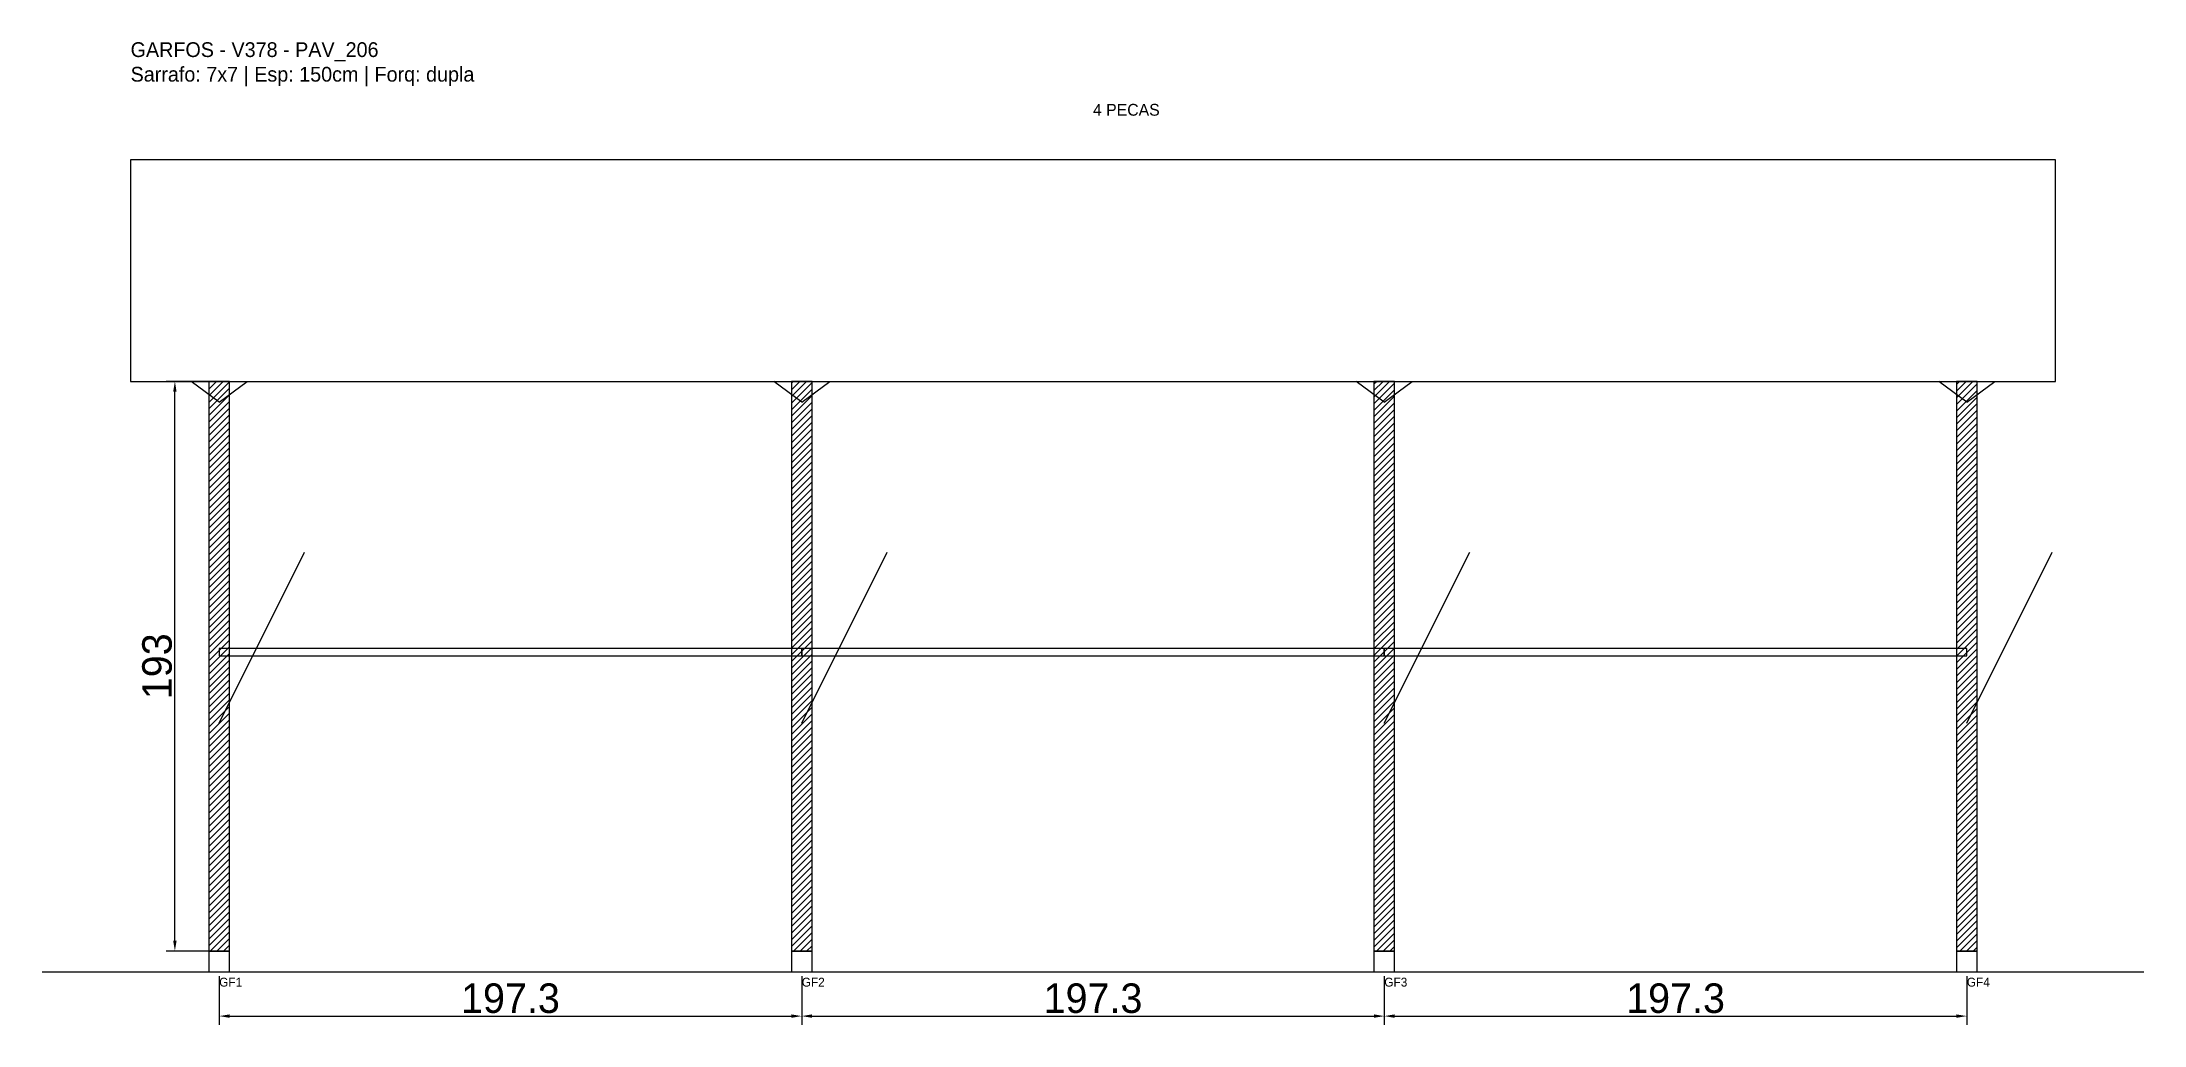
# Model space of a CAD drawing. Header units: metres. Extents: x -30 to 682, y -25 to 308.
import ezdxf

# ---------------------------------------------------------------- set-up
doc = ezdxf.new("R2010")
doc.units = ezdxf.units.M
for name, color, linetype in [('BARRA_ANCORAGEM', 1, 'Continuous'), ('COTA', 241, 'Continuous'), ('GARFOS OK', 3, 'Continuous'), ('NOME DA VIGA', 6, 'Continuous'), ('SARR_7x7', 40, 'Continuous'), ('TIRAS REESCORAMENTO', 252, 'Continuous'), ('VIGAS', 3, 'Continuous')]:
    doc.layers.add(name, color=color, linetype=linetype)
doc.dimstyles.new('EZ DXF', dxfattribs={"dimtxt": 10, "dimasz": 3.5, "dimexe": 3, "dimexo": 1.5, "dimgap": 1, "dimtad": 1, "dimdec": 1, "dimdsep": 46, "dimcen": 2.5, "dimazin": 3, "dimtfac": 1, "dimtmove": 0, "dimatfit": 3})

msp = doc.modelspace()

# ---------------------------------------------------------------- hatches: boundary and pattern name
at = {"layer": 'COTA'}
h = msp.add_hatch(dxfattribs=at)
h.set_pattern_fill('ANSI31', scale=0.5)
h.paths.add_polyline_path([(26.5, 0), (33.5, 0), (33.5, 193), (26.5, 193)])
h = msp.add_hatch(dxfattribs=at)
h.set_pattern_fill('ANSI31', scale=0.5)
h.paths.add_polyline_path([(223.831824, 0), (230.831824, 0), (230.831824, 193), (223.831824, 193)])
h = msp.add_hatch(dxfattribs=at)
h.set_pattern_fill('ANSI31', scale=0.5)
h.paths.add_polyline_path([(421.163648, 0), (428.163648, 0), (428.163648, 193), (421.163648, 193)])
h = msp.add_hatch(dxfattribs=at)
h.set_pattern_fill('ANSI31', scale=0.5)
h.paths.add_polyline_path([(618.495472, 0), (625.495472, 0), (625.495472, 193), (618.495472, 193)])

# ---------------------------------------------------------------- linework, layer by layer
at = {"layer": 'BARRA_ANCORAGEM'}
for p, q in [((30, 77.2), (58.95, 135.1)), ((227.331824, 77.2), (256.281824, 135.1)), ((424.663648, 77.2), (453.613648, 135.1)), ((621.995472, 77.2), (650.945472, 135.1))]:
    msp.add_line(p, q, dxfattribs=at)
at = {"layer": 'GARFOS OK'}
for p, q in [((30, 186), (20.5, 193)), ((20.5, 193), (39.5, 193)), ((30, 186), (39.5, 193)), ((227.331824, 186), (217.831824, 193)), ((217.831824, 193), (236.831824, 193)), ((227.331824, 186), (236.831824, 193)), ((424.663648, 186), (415.163648, 193)), ((415.163648, 193), (434.163648, 193)), ((424.663648, 186), (434.163648, 193)), ((621.995472, 186), (612.495472, 193)), ((612.495472, 193), (631.495472, 193)), ((621.995472, 186), (631.495472, 193))]:
    msp.add_line(p, q, dxfattribs=at)
at = {"layer": 'GARFOS OK', "linetype": 'CONTINUOUS'}
msp.add_line((-30, -7), (681.995472, -7), dxfattribs=at)
at = {"layer": 'GARFOS OK'}
for points in [[(26.5, 0), (33.5, 0), (33.5, 193), (26.5, 193), (26.5, 0)], [(223.831824, 0), (230.831824, 0), (230.831824, 193), (223.831824, 193), (223.831824, 0)], [(421.163648, 0), (428.163648, 0), (428.163648, 193), (421.163648, 193), (421.163648, 0)], [(618.495472, 0), (625.495472, 0), (625.495472, 193), (618.495472, 193), (618.495472, 0)]]:
    msp.add_lwpolyline(points, dxfattribs=at)
at = {"layer": 'SARR_7x7'}
for points in [[(26.5, -7), (33.5, -7), (33.5, 0), (26.5, 0), (26.5, -7)], [(223.831824, -7), (230.831824, -7), (230.831824, 0), (223.831824, 0), (223.831824, -7)], [(421.163648, -7), (428.163648, -7), (428.163648, 0), (421.163648, 0), (421.163648, -7)], [(618.495472, -7), (625.495472, -7), (625.495472, 0), (618.495472, 0), (618.495472, -7)]]:
    msp.add_lwpolyline(points, dxfattribs=at)
at = {"layer": 'TIRAS REESCORAMENTO'}
for points in [[(30, 100), (227.331824, 100), (227.331824, 102.5), (30, 102.5), (30, 100)], [(227.331824, 100), (424.663648, 100), (424.663648, 102.5), (227.331824, 102.5), (227.331824, 100)], [(424.663648, 100), (621.995472, 100), (621.995472, 102.5), (424.663648, 102.5), (424.663648, 100)]]:
    msp.add_lwpolyline(points, dxfattribs=at)
at = {"layer": 'VIGAS'}
msp.add_lwpolyline([(0, 193), (651.995472, 193), (651.995472, 268), (0, 268), (0, 193)], dxfattribs=at)

# ---------------------------------------------------------------- texts
at = {"layer": 'NOME DA VIGA'}
for s, height, p in [('4 PECAS', 4, (325.997736, 283)), ('GF1', 3, (30, -12)), ('GF2', 3, (227.331824, -12)), ('GF3', 3, (424.663648, -12)), ('GF4', 3, (621.995472, -12))]:
    msp.add_text(s, height=height, dxfattribs=at).set_placement(p)
at = {"layer": 'NOME DA VIGA', "insert": (0, 293), "char_height": 5, "attachment_point": 7}
msp.add_mtext('GARFOS - V378 - PAV_206\\PSarrafo: 7x7 | Esp: 150cm | Forq: dupla', dxfattribs=at)

# ---------------------------------------------------------------- dimensions: what is measured, and where the dimension line sits
at = {"layer": 'COTA'}
msp.add_linear_dim(base=(15, 0), p1=(30, 0), p2=(30, 193), angle=90, dimstyle='EZ DXF', dxfattribs=at).render()
for base, p1, p2 in [((30, -22), (30, -7), (227.331824, -7)), ((227.331824, -22), (227.331824, -7), (424.663648, -7)), ((424.663648, -22), (424.663648, -7), (621.995472, -7))]:
    msp.add_linear_dim(base=base, p1=p1, p2=p2, dimstyle='EZ DXF', dxfattribs=at).render()

doc.saveas('drawing.dxf')
